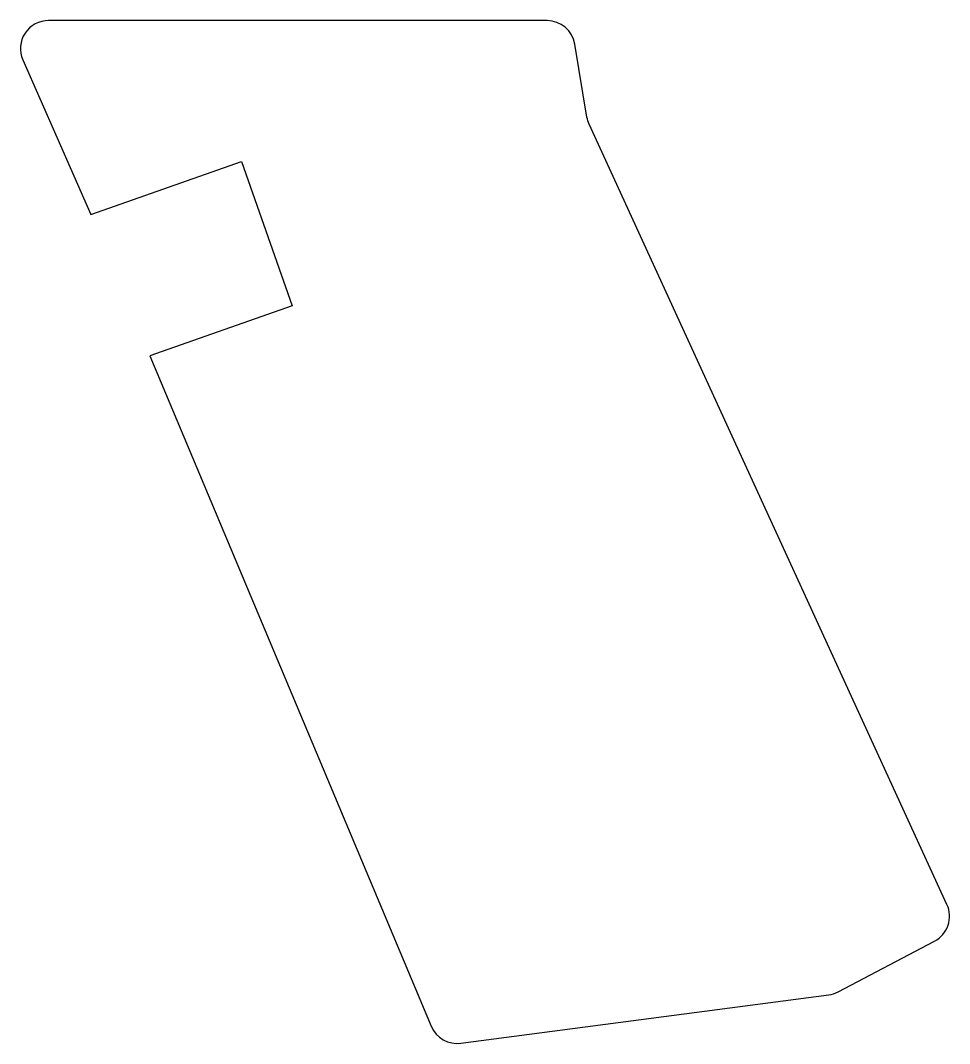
# Model space of a CAD drawing. Extents: x 165.4 to 231.3, y 82.1 to 154.6.
import ezdxf

# ---------------------------------------------------------------- set-up
doc = ezdxf.new("R2010")
doc.units = 0

msp = doc.modelspace()

# ---------------------------------------------------------------- linework, layer by layer
at = {"color": 255}
msp.add_lwpolyline([(222.739, 85.515, 0.088711), (223.41, 85.729), (230.241, 89.327, 0.398215), (231.127, 91.931), (205.743, 147.284, -0.066299), (205.588, 147.789), (204.726, 152.963, 0.366567), (202.754, 154.635), (167.399, 154.642, 0.541311), (165.568, 151.839), (170.382, 140.869), (181.072, 144.627), (184.669, 134.397), (174.586, 130.851), (194.545, 83.288, 0.338186), (196.65, 82.079), (222.739, 85.515)], format="xyb", close=True, dxfattribs=at)

doc.saveas('drawing.dxf')
